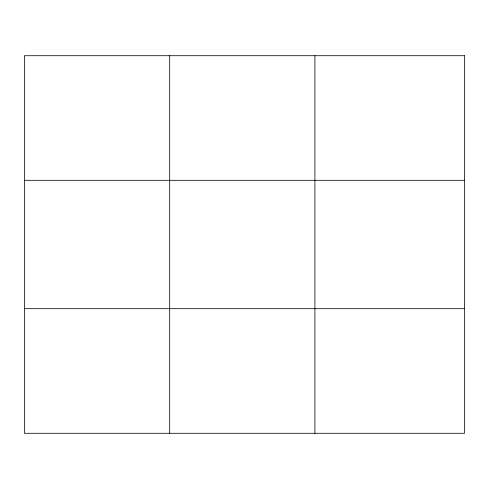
<?xml version="1.0" encoding="UTF-8"?>
<svg xmlns="http://www.w3.org/2000/svg" width="489" height="489" viewBox="0 0 489 489"><rect width="100%" height="100%" fill="white"/><g stroke="black" fill="none" stroke-linecap="round" stroke-linejoin="round"><path stroke-width="0.73" d="M169.683 433.285L169.683 55.715M314.916 433.285L314.916 55.715M24.45 180.313L464.55 180.313M24.45 308.687L464.55 308.687M464.55 55.715L464.55 433.285L24.45 433.285L24.45 55.715L464.55 55.715"/></g></svg>
